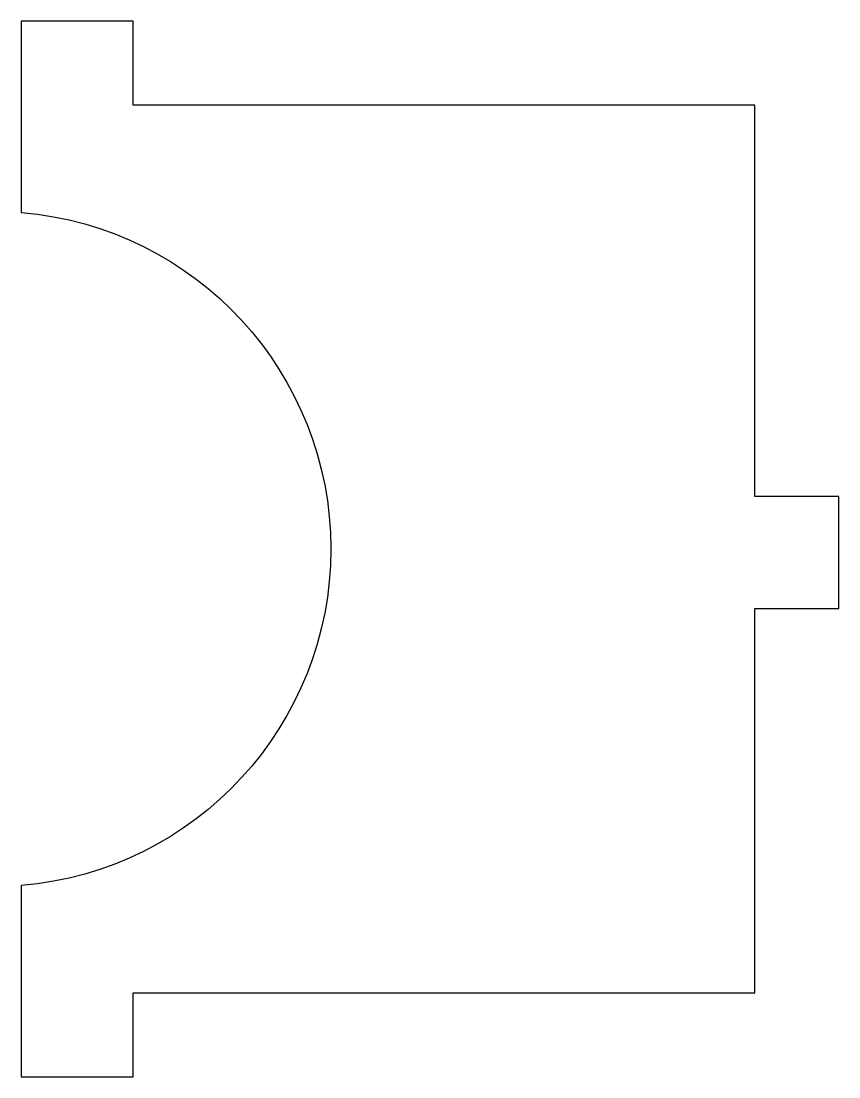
# Model space of a CAD drawing. Header units: millimetres. Extents: x 3209.4 to 3239, y 1515.1 to 1553.4.
import ezdxf

# ---------------------------------------------------------------- set-up
doc = ezdxf.new("R2010")
doc.units = ezdxf.units.MM

msp = doc.modelspace()

# ---------------------------------------------------------------- linework, layer by layer
at = {"color": 254, "true_color": 0xcad1ee, "extrusion": (-3.77686e-08, -1.77619e-17, -1)}
for p, q in [((3209.4, 1553.382, 3.102), (3209.4, 1546.446, 3.102)), ((3213.464, 1553.382, 3.102), (3209.4, 1553.382, 3.102)), ((3213.464, 1550.334, 3.102), (3213.464, 1553.382, 3.102)), ((3235.987, 1550.334, 3.102), (3213.464, 1550.334, 3.102)), ((3235.987, 1536.157, 3.102), (3235.987, 1550.334, 3.102)), ((3239.035, 1536.157, 3.102), (3235.987, 1536.157, 3.102)), ((3239.035, 1532.093, 3.102), (3239.035, 1536.157, 3.102)), ((3235.987, 1518.166, 3.102), (3235.987, 1532.093, 3.102)), ((3235.987, 1532.093, 3.102), (3239.035, 1532.093, 3.102)), ((3209.4, 1522.053, 3.102), (3209.4, 1515.118, 3.102)), ((3213.464, 1518.166, 3.102), (3235.987, 1518.166, 3.102)), ((3213.464, 1515.118, 3.102), (3213.464, 1518.166, 3.102)), ((3209.4, 1515.118, 3.102), (3213.464, 1515.118, 3.102))]:
    msp.add_line(p, q, dxfattribs=at)
for start, end in [(94.7618, 180), (180, 265.2382)]:
    msp.add_arc((-3208.384, 1534.25, -3.102), 12.239, start, end, dxfattribs=at)

doc.saveas('drawing.dxf')
